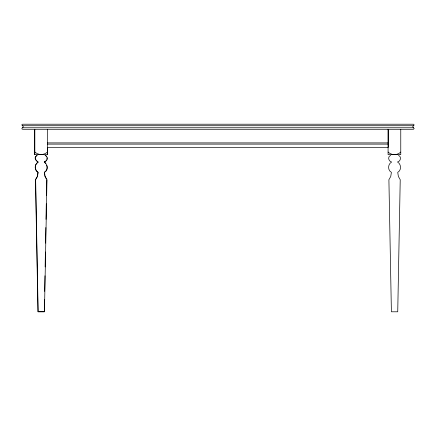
<?xml version="1.0" encoding="UTF-8"?>
<svg xmlns="http://www.w3.org/2000/svg" width="436" height="436" viewBox="0 0 436 436"><rect width="100%" height="100%" fill="white"/><g stroke="black" fill="none" stroke-linecap="round" stroke-linejoin="round"><path stroke-width="0.65" d="M44.537 299.559L44.314 311.789L37.976 311.789L35.485 179.719L37.327 176.471L37.976 172.373C34.057 170.225 34.302 163.914 38.324 162.039C36.499 161.173 33.883 158.557 36.106 156.197M44.685 291.406L44.968 275.781M45.131 266.946L45.404 251.997M45.562 243.168L45.845 227.538M45.998 219.384L46.281 203.759M46.429 195.606L46.783 179.855M47.061 159.216L47.061 157.647M46.783 159.952L45.764 161.14M37.316 162.77C34.313 165.217 34.76 170.422 38.134 172.313L37.485 176.411L35.643 179.616L38.134 311.729L44.472 311.729L46.968 179.659L45.121 176.411L44.472 172.313C49.214 169.893 46.897 163.98 44.412 161.685M36.684 155.668C32.738 157.81 37.136 161.211 37.976 162.236M36.526 155.723L37.376 155.287M45.072 161.516C47.911 160.671 48.014 156.273 45.235 155.287M390.64 155.341C387.13 156.758 388.721 161.385 391.61 162.039C387.778 164.083 387.479 170.209 391.397 172.373L390.749 176.471L388.901 179.719L391.397 311.789L397.736 311.789L400.226 179.719L398.384 176.471L397.736 172.373C401.72 170.165 401.267 164.078 397.518 161.979C400.58 161.44 401.888 156.677 398.493 155.341M22.563 127.759L413.437 127.759L414.2 128.522L413.437 129.279L22.563 129.279C20.585 128.516 23.173 127.726 23.272 126.745C23.173 125.764 20.585 124.974 22.563 124.211L413.437 124.211L414.2 124.969L413.437 125.731L22.563 125.731M413.437 125.731L412.728 126.745L413.437 127.759M44.254 161.745L45.235 161.462M47.502 142.899L388.247 142.899M47.502 144.114L388.247 144.114M47.344 147.406L388.247 147.406L388.247 129.279M393.795 154.627L388.089 154.627L388.089 129.279M395.06 154.627L400.766 154.627L400.766 129.279M38.036 154.644L38.45 154.644M391.457 154.644L397.676 154.644M44.254 162.219L45.84 163.555M45.072 155.341L46.347 156.257M46.281 178.913L44.739 175.812M46.832 165.315C47.78 167.887 46.674 170.983 44.314 172.373L44.565 175.136M47.502 129.22L47.502 154.573L34.673 154.627L34.673 129.279M47.344 147.384L47.344 154.627M34.831 129.22L34.831 154.573M47.502 152.022A9.151 9.151 0 0 1 34.831 152.022M400.766 152.077A9.151 9.151 0 0 1 388.089 152.077"/></g></svg>
